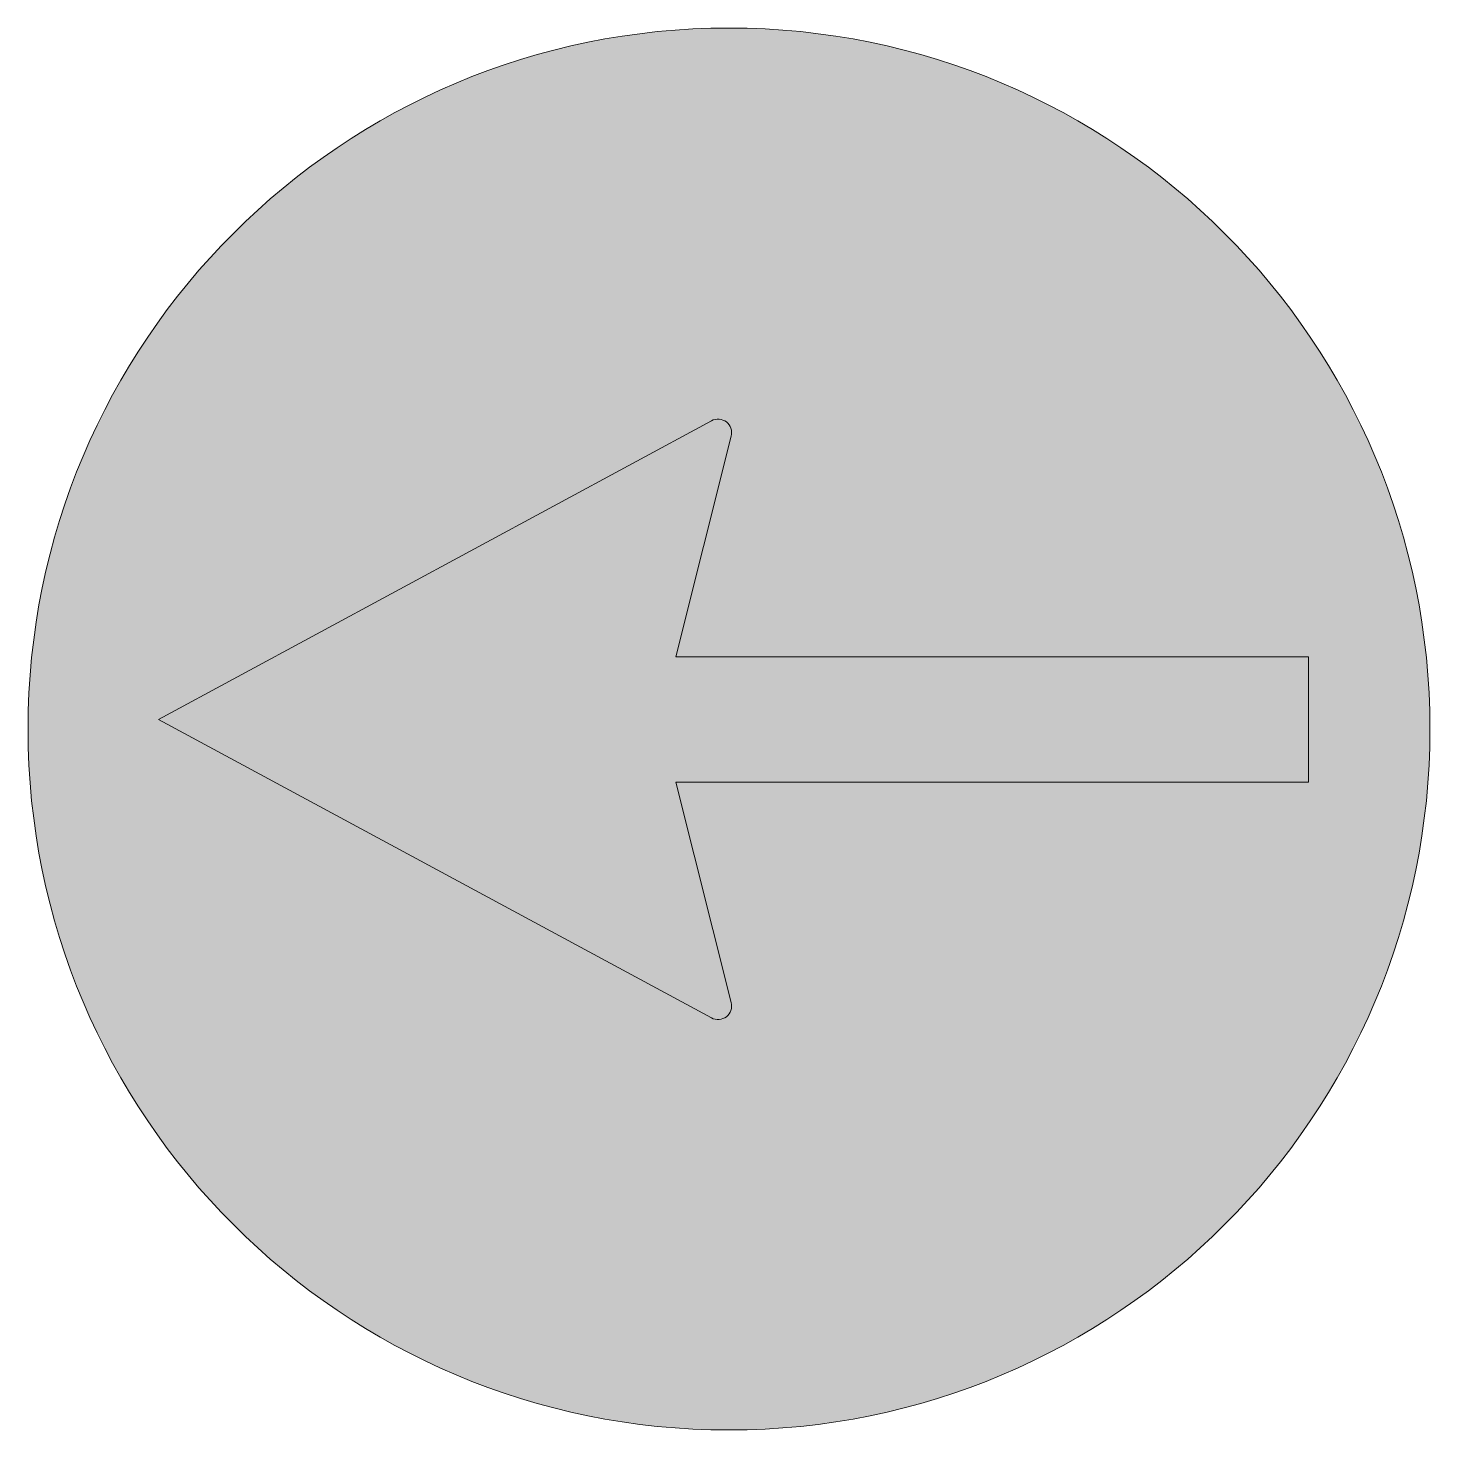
# Model space of a CAD drawing. Header units: millimetres. Extents: x 1877.944 to 1878.56, y 899.841 to 900.458.
import ezdxf

# ---------------------------------------------------------------- set-up
doc = ezdxf.new("R2010")
doc.units = ezdxf.units.MM
doc.layers.get('0').update_dxf_attribs({"lineweight": 9})
doc.layers.add('tratteggi', color=7, linetype='Continuous', lineweight=9)

# ---------------------------------------------------------------- blocks, each defined once
blk = doc.blocks.new('*U167')
at = {"layer": 'tratteggi'}
h = blk.add_hatch(color=160, dxfattribs=at)
h.dxf.hatch_style = 1
h.paths.add_polyline_path([(-0.30835, 0, 1), (0.30835, 0, 1)])
h.paths.add_polyline_path([(0.25491, 0.03181), (0.25491, -0.02332), (-0.02332, -0.02332), (0.00097, -0.12037, -0.652005), (-0.0077, -0.1271), (-0.25096, 0.00425), (-0.0077, 0.1356, -0.652005), (0.00097, 0.12886), (-0.02332, 0.03181)], flags=16)
at = {"layer": 'tratteggi', "true_color": 0xffffff}
h = blk.add_hatch(color=7, dxfattribs=at)
h.dxf.hatch_style = 1
h.paths.add_polyline_path([(-0.02332, -0.02332), (0.25491, -0.02332), (0.25491, 0.03181), (-0.02332, 0.03181), (0.00097, 0.12886, 0.652005), (-0.0077, 0.1356), (-0.25096, 0.00425), (-0.0077, -0.1271, 0.652005), (0.00097, -0.12037)])
at = {"color": 0}
blk.add_lwpolyline([(-0.0077, 0.1356), (-0.25096, 0.00425), (-0.0077, -0.1271, 0.652005), (0.00097, -0.12037), (-0.02332, -0.02332), (0.25491, -0.02332), (0.25491, 0.03181), (-0.02332, 0.03181), (0.00097, 0.12886, 0.652005)], format="xyb", close=True, dxfattribs=at)
blk.add_circle((0, 0), 0.30835, dxfattribs=at)

msp = doc.modelspace()

# ---------------------------------------------------------------- block references
msp.add_blockref('*U167', (1878.25199, 900.14957))

doc.saveas('drawing.dxf')
